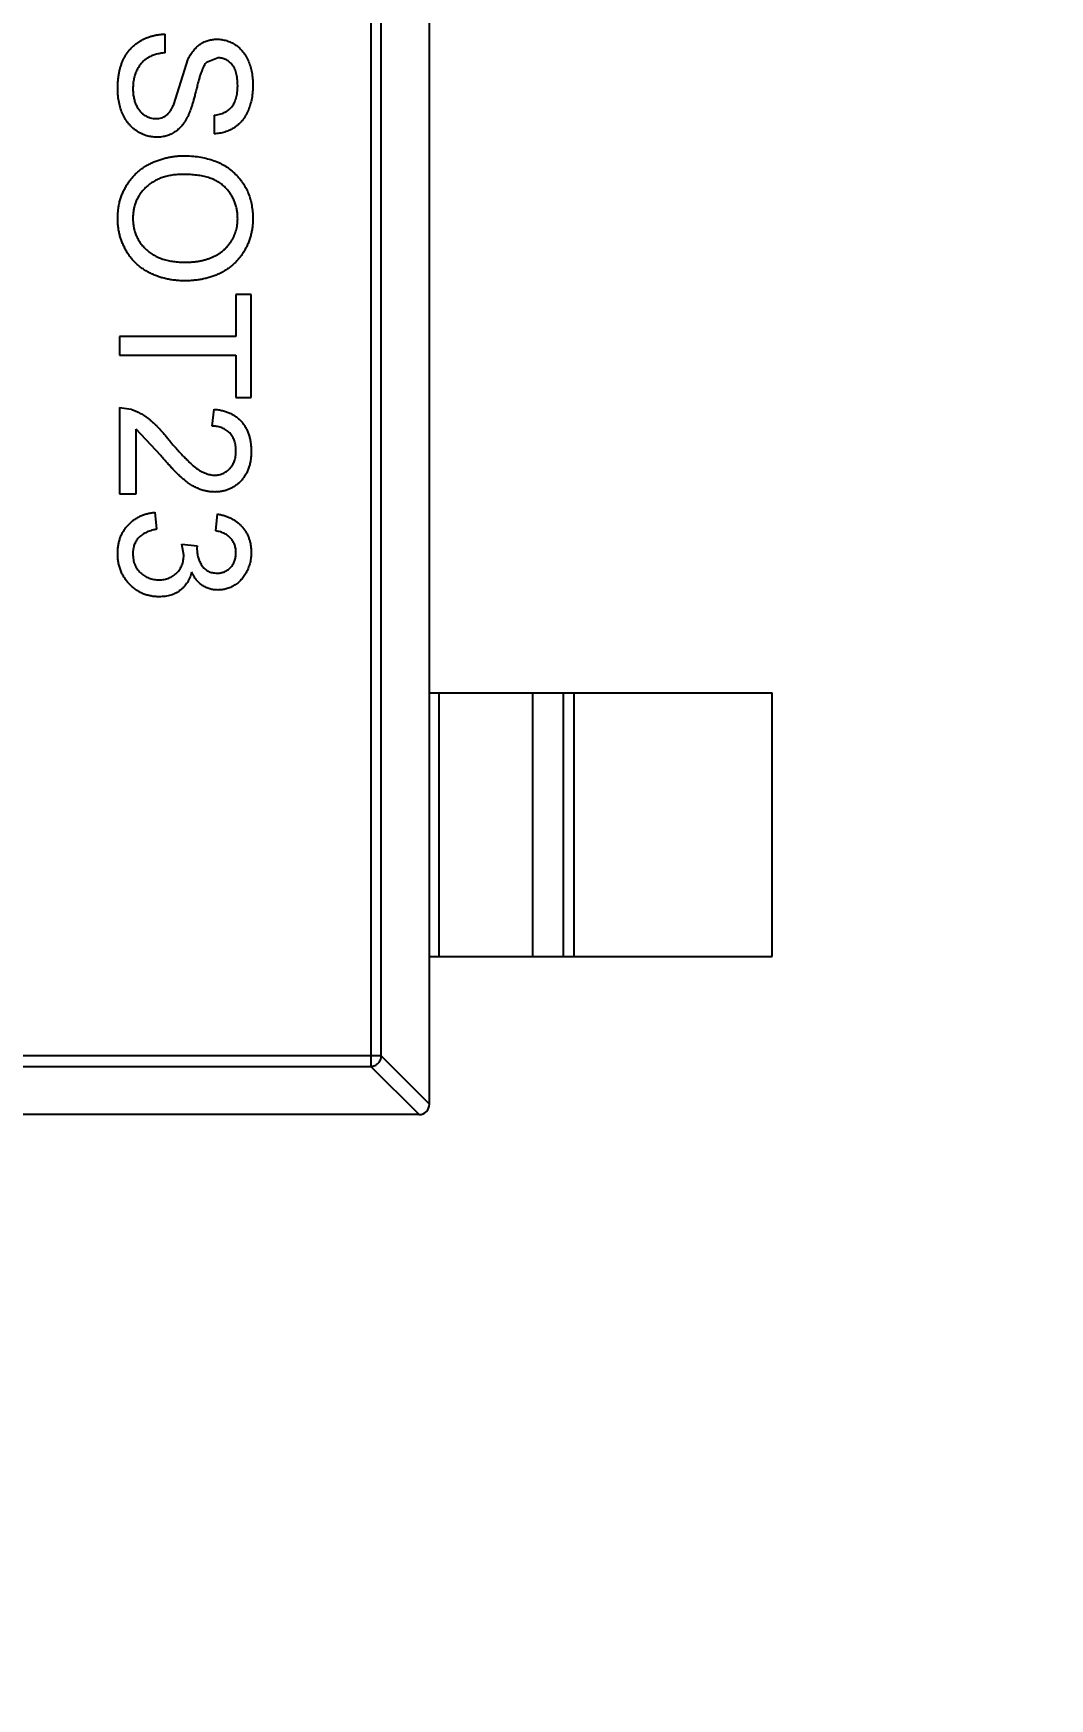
# Model space of a CAD drawing. Header units: inches. Extents: x 398 to 599, y 40 to 151.
# Drawn here: x 558.769 to 560.697, y 82.382 to 85.542 of the extents above; entities that cross this region are included whole.
import ezdxf

# ---------------------------------------------------------------- set-up
doc = ezdxf.new("R2010")
doc.units = ezdxf.units.IN
doc.header["$LTSCALE"] = 1.21
doc.header["$MEASUREMENT"] = 0
doc.header["$PDMODE"] = 3
doc.header["$PDSIZE"] = 0.3125
doc.layers.get('0').update_dxf_attribs({"linetype": 'CONTINUOUS'})
doc.layers.get('Defpoints').update_dxf_attribs({"linetype": 'CONTINUOUS'})
doc.layers.add('DIM', color=3, linetype='CONTINUOUS')
doc.styles.get("Standard").update_dxf_attribs({"font": 'txt', "width": 0.8})
doc.dimstyles.get("Standard").update_dxf_attribs({"dimtxt": 0.15625, "dimasz": 0.1875, "dimexe": 0.125, "dimexo": 0.0625, "dimgap": 0.09, "dimtad": 0, "dimtih": 1, "dimtoh": 1, "dimzin": 4, "dimdsep": 46, "dimtxsty": 'Standard', "dimblk": '_FILLED', "dimblk1": '_FILLED', "dimblk2": '_FILLED', "dimcen": 0.09, "dimazin": 1, "dimtp": 0.01, "dimtm": 0.01, "dimtfac": 1, "dimtofl": 0, "dimtmove": 0, "dimatfit": 3, "dimldrblk": '_FILLED', "dimfxl": 1, "dimtolj": 1, "dimtzin": 4, "dimarcsym": 0})

# ---------------------------------------------------------------- blocks, each defined once
blk = doc.blocks.new('_FILLED')
at = {"color": 0, "linetype": 'ByBlock'}
blk.add_solid([(0, 0), (-1, 0.1667), (-1, -0.1667)], dxfattribs=at)
blk = doc.blocks.new('*D71')
at = {"layer": 'Defpoints', "color": 0}
for p in [(570.261, 87.005), (553.751, 68.4022), (553.751, 64.8591)]:
    blk.add_point(p, dxfattribs=at)
at = {"layer": 'DIM', "color": 0, "lineweight": -2}
for p, q in [((570.261, 86.9425), (570.261, 64.7341)), ((553.751, 68.3397), (553.751, 64.7341)), ((555.751, 64.8591), (559.2494, 64.8591)), ((568.261, 64.8591), (564.7627, 64.8591))]:
    blk.add_line(p, q, dxfattribs=at)
at = {"layer": 'DIM', "color": 0, "lineweight": -2, "xscale": 2, "yscale": 2, "zscale": 2, "rotation": 180}
blk.add_blockref('_FILLED', (553.751, 64.8591), dxfattribs=at)
at = {"layer": 'DIM', "color": 0, "lineweight": -2, "xscale": 2, "yscale": 2, "zscale": 2}
blk.add_blockref('_FILLED', (570.261, 64.8591), dxfattribs=at)
at = {"layer": 'DIM', "color": 0, "insert": (562.006, 64.8591), "char_height": 2, "attachment_point": 5}
blk.add_mtext('\\A1;16.51', dxfattribs=at)

msp = doc.modelspace()

# ---------------------------------------------------------------- linework, layer by layer
at = {"color": 7, "linetype": 'Continuous'}
for p, q in [((559.5205, 83.5104), (559.5205, 86.4704)), ((559.4094, 86.3989), (559.4094, 83.5818)), ((559.4291, 83.6015), (559.4291, 86.3792)), ((559.0189, 85.5048), (559.0189, 85.54)), ((559.0353, 85.4064), (559.063, 85.4935)), ((559.1194, 85.4951), (559.0973, 85.4862)), ((559.1118, 85.3862), (559.1118, 85.3509)), ((559.1535, 85.0464), (559.1535, 84.9663)), ((559.1823, 85.0464), (559.1535, 85.0464)), ((559.1823, 84.8509), (559.1823, 85.0464)), ((558.9323, 84.9663), (558.9323, 84.931)), ((559.1535, 84.9663), (558.9323, 84.9663)), ((558.9323, 84.931), (559.1535, 84.931)), ((559.1535, 84.931), (559.1535, 84.8509)), ((558.9323, 84.8317), (558.9323, 84.6682)), ((558.9323, 84.8317), (558.9546, 84.8283)), ((559.1535, 84.8509), (559.1823, 84.8509)), ((559.1086, 84.7964), (559.1118, 84.8285)), ((558.9644, 84.6682), (558.9644, 84.7905)), ((559.0108, 84.7408), (558.9644, 84.7905)), ((558.9323, 84.6682), (558.9644, 84.6682)), ((558.9996, 84.633), (559.0028, 84.6009)), ((559.115, 84.5977), (559.1182, 84.6298)), ((559.0509, 84.5724), (559.0798, 84.5691)), ((559.0543, 84.5516), (559.0509, 84.5724)), ((559.0798, 84.5691), (559.0794, 84.5644)), ((559.5205, 84.2904), (560.1705, 84.2904)), ((559.5383, 84.2904), (559.5383, 83.7904)), ((559.7165, 83.7904), (559.7165, 84.2904)), ((559.7746, 83.7904), (559.7746, 84.2904)), ((559.7944, 84.2904), (559.7944, 83.7904)), ((560.1705, 83.7904), (560.1705, 84.2904)), ((559.5205, 83.7904), (560.1705, 83.7904)), ((559.4291, 83.6015), (557.9119, 83.6015)), ((559.4291, 83.6015), (559.5205, 83.5101)), ((557.9316, 83.5818), (559.4094, 83.5818)), ((559.5008, 83.4904), (559.4094, 83.5818)), ((559.5005, 83.4904), (557.8405, 83.4904))]:
    msp.add_line(p, q, dxfattribs=at)
for centre, radius, start, end in [((553.751, 92.925), 23, 281.22586, 258.77532), ((553.751, 92.925), 22.75, 294.44334, 241.13427), ((559.5005, 83.5104), 0.02, 270, 0)]:
    msp.add_arc(centre, radius, start, end, dxfattribs=at)
for points, knots in [([(558.9291, 85.4353), (558.9291, 85.438), (558.9292, 85.4433), (558.9297, 85.4512), (558.9305, 85.4587), (558.9316, 85.4659), (558.9331, 85.4727), (558.935, 85.4792), (558.937, 85.4853), (558.9395, 85.4912), (558.9423, 85.4966), (558.9454, 85.5019), (558.9489, 85.5068), (558.9527, 85.5113), (558.9568, 85.5156), (558.9613, 85.5196), (558.9661, 85.5233), (558.9712, 85.5266), (558.9765, 85.5296), (558.982, 85.5323), (558.9878, 85.5345), (558.9937, 85.5364), (558.9997, 85.5379), (559.0059, 85.539), (559.0123, 85.5398), (559.0167, 85.5399), (559.0189, 85.54)], [0, 0, 0, 0, 0.052493, 0.102825, 0.151397, 0.198033, 0.242876, 0.285999, 0.327849, 0.368395, 0.407852, 0.446838, 0.485166, 0.523341, 0.561602, 0.59992, 0.638496, 0.677791, 0.71729, 0.756605, 0.796068, 0.835886, 0.875714, 0.916263, 0.95776, 1, 1, 1, 1]), ([(559.063, 85.4935), (559.0646, 85.4964), (559.0677, 85.5021), (559.0732, 85.5098), (559.0793, 85.5162), (559.0859, 85.5214), (559.0931, 85.5255), (559.1008, 85.5282), (559.1088, 85.5301), (559.1143, 85.5303), (559.1171, 85.5304)], [0, 0, 0, 0, 0.144805, 0.279512, 0.406394, 0.527502, 0.645393, 0.761885, 0.878942, 1, 1, 1, 1]), ([(559.1171, 85.5304), (559.1202, 85.5303), (559.1263, 85.53), (559.1354, 85.5279), (559.1441, 85.5246), (559.151, 85.5208), (559.1562, 85.5171), (559.16, 85.514), (559.1635, 85.5105), (559.1667, 85.5068), (559.1697, 85.5027), (559.1725, 85.4984), (559.1749, 85.4938), (559.1779, 85.4872), (559.181, 85.4784), (559.1836, 85.4673), (559.1852, 85.4556), (559.1854, 85.4477), (559.1855, 85.4436)], [0, 0, 0, 0, 0.074995, 0.149165, 0.223664, 0.300412, 0.33957, 0.378921, 0.418096, 0.45823, 0.498427, 0.539708, 0.582216, 0.625824, 0.715481, 0.807384, 0.901634, 1, 1, 1, 1]), ([(559.0189, 85.5048), (559.0157, 85.5044), (559.0096, 85.5036), (559.001, 85.5015), (558.9932, 85.4989), (558.9863, 85.4955), (558.9801, 85.4911), (558.9746, 85.4858), (558.9698, 85.4794), (558.9656, 85.4721), (558.9622, 85.4641), (558.9597, 85.4554), (558.9583, 85.4463), (558.9581, 85.44), (558.958, 85.4368)], [0, 0, 0, 0, 0.093796, 0.180188, 0.260363, 0.334847, 0.407093, 0.481448, 0.559271, 0.64227, 0.728586, 0.815978, 0.906035, 1, 1, 1, 1]), ([(559.1567, 85.4422), (559.1567, 85.4444), (559.1566, 85.4487), (559.156, 85.4549), (559.1552, 85.4607), (559.154, 85.466), (559.1525, 85.4708), (559.1507, 85.4752), (559.1484, 85.4791), (559.1458, 85.4825), (559.143, 85.4855), (559.14, 85.488), (559.137, 85.4903), (559.1337, 85.492), (559.1303, 85.4935), (559.1268, 85.4944), (559.1231, 85.495), (559.1206, 85.4951), (559.1194, 85.4951)], [0, 0, 0, 0, 0.091511, 0.177143, 0.257108, 0.331198, 0.400592, 0.465625, 0.526973, 0.585443, 0.641399, 0.695044, 0.746782, 0.796959, 0.847545, 0.897439, 0.947649, 1, 1, 1, 1]), ([(559.0973, 85.4862), (559.0965, 85.4853), (559.0949, 85.4834), (559.0927, 85.4798), (559.0906, 85.4754), (559.0884, 85.4701), (559.0862, 85.4639), (559.0839, 85.4568), (559.0817, 85.4489), (559.0795, 85.4403), (559.0774, 85.4316), (559.0752, 85.4233), (559.0732, 85.4157), (559.0712, 85.4088), (559.0692, 85.4026), (559.0673, 85.3971), (559.0656, 85.3922), (559.0643, 85.3892), (559.0637, 85.3879)], [0, 0, 0, 0, 0.032743, 0.07241, 0.119611, 0.174673, 0.237345, 0.308352, 0.38763, 0.474784, 0.563332, 0.645136, 0.720203, 0.789134, 0.851497, 0.907331, 0.956969, 1, 1, 1, 1]), ([(559.0033, 85.3445), (559, 85.3446), (558.9935, 85.3449), (558.984, 85.3471), (558.9747, 85.3506), (558.9674, 85.3547), (558.9617, 85.3586), (558.9577, 85.3619), (558.954, 85.3655), (558.9504, 85.3694), (558.9471, 85.3736), (558.9441, 85.3781), (558.9413, 85.3829), (558.9379, 85.3897), (558.9343, 85.3988), (558.9314, 85.4104), (558.9294, 85.4226), (558.9292, 85.431), (558.9291, 85.4353)], [0, 0, 0, 0, 0.074816, 0.148535, 0.223872, 0.301297, 0.340894, 0.38034, 0.420127, 0.45995, 0.500831, 0.541907, 0.584439, 0.62808, 0.717267, 0.80786, 0.901925, 1, 1, 1, 1]), ([(558.958, 85.4368), (558.958, 85.434), (558.9581, 85.4285), (558.9593, 85.4205), (558.9611, 85.413), (558.9637, 85.4061), (558.9669, 85.3999), (558.9708, 85.3945), (558.9751, 85.3898), (558.9801, 85.3862), (558.9853, 85.3833), (558.9906, 85.3812), (558.9961, 85.38), (558.9998, 85.3798), (559.0016, 85.3798)], [0, 0, 0, 0, 0.105584, 0.205868, 0.300947, 0.393002, 0.480949, 0.562874, 0.641461, 0.717742, 0.791772, 0.862716, 0.931777, 1, 1, 1, 1]), ([(559.1855, 85.4436), (559.1854, 85.4392), (559.1852, 85.4305), (559.1836, 85.4179), (559.1807, 85.4062), (559.1776, 85.397), (559.1744, 85.3902), (559.1719, 85.3854), (559.169, 85.3809), (559.1658, 85.3767), (559.1625, 85.3728), (559.1588, 85.3692), (559.1549, 85.3659), (559.1493, 85.362), (559.1419, 85.3578), (559.1324, 85.3541), (559.1223, 85.3516), (559.1153, 85.3512), (559.1118, 85.3509)], [0, 0, 0, 0, 0.100475, 0.195644, 0.286083, 0.372983, 0.415026, 0.456052, 0.495939, 0.535566, 0.574087, 0.612519, 0.651081, 0.689513, 0.766237, 0.84235, 0.919974, 1, 1, 1, 1]), ([(559.1118, 85.3862), (559.1136, 85.3864), (559.1171, 85.3868), (559.1222, 85.3879), (559.1269, 85.3894), (559.1313, 85.3912), (559.1353, 85.3934), (559.139, 85.3959), (559.1423, 85.3988), (559.1454, 85.4021), (559.1481, 85.4057), (559.1504, 85.4097), (559.1523, 85.4142), (559.1539, 85.419), (559.1552, 85.4242), (559.1561, 85.4299), (559.1565, 85.4359), (559.1566, 85.4401), (559.1567, 85.4422)], [0, 0, 0, 0, 0.067155, 0.131403, 0.192732, 0.251253, 0.307704, 0.362699, 0.417778, 0.472304, 0.527873, 0.58523, 0.645057, 0.707952, 0.774434, 0.84494, 0.920404, 1, 1, 1, 1]), ([(559.0016, 85.3798), (559.0034, 85.3798), (559.0069, 85.38), (559.0121, 85.3811), (559.0168, 85.3831), (559.0212, 85.3858), (559.0253, 85.3895), (559.0291, 85.3941), (559.0325, 85.3999), (559.0344, 85.4041), (559.0353, 85.4064)], [0, 0, 0, 0, 0.117768, 0.230176, 0.339843, 0.450625, 0.566943, 0.696021, 0.839438, 1, 1, 1, 1]), ([(559.0637, 85.3879), (559.0629, 85.3861), (559.0613, 85.3825), (559.0585, 85.3775), (559.0556, 85.3729), (559.0526, 85.3686), (559.0493, 85.3647), (559.0459, 85.3611), (559.0423, 85.3579), (559.0385, 85.3551), (559.0346, 85.3526), (559.0306, 85.3504), (559.0264, 85.3486), (559.0221, 85.3471), (559.0176, 85.346), (559.0129, 85.3451), (559.0082, 85.3446), (559.0049, 85.3445), (559.0033, 85.3445)], [0, 0, 0, 0, 0.074931, 0.147078, 0.216364, 0.282503, 0.346688, 0.408836, 0.469262, 0.528432, 0.587001, 0.644416, 0.702189, 0.759767, 0.81849, 0.877633, 0.93802, 1, 1, 1, 1]), ([(558.9291, 85.1907), (558.9292, 85.1935), (558.9292, 85.1992), (558.9301, 85.2076), (558.9314, 85.2158), (558.9332, 85.2238), (558.9356, 85.2315), (558.9386, 85.239), (558.942, 85.2463), (558.9459, 85.2533), (558.9503, 85.2599), (558.9551, 85.2662), (558.9603, 85.2721), (558.966, 85.2775), (558.9719, 85.2826), (558.9783, 85.2872), (558.985, 85.2914), (558.9922, 85.2951), (558.9995, 85.2984), (559.007, 85.3013), (559.0145, 85.3038), (559.0222, 85.3057), (559.03, 85.3073), (559.0379, 85.3084), (559.0459, 85.3092), (559.0513, 85.3092), (559.054, 85.3092)], [0, 0, 0, 0, 0.044697, 0.088534, 0.131409, 0.173814, 0.215715, 0.257247, 0.298848, 0.340604, 0.382029, 0.42297, 0.463632, 0.504048, 0.544591, 0.584964, 0.626265, 0.667979, 0.709943, 0.751382, 0.792619, 0.833948, 0.875008, 0.916446, 0.957907, 1, 1, 1, 1]), ([(559.054, 85.3092), (559.059, 85.3092), (559.0688, 85.309), (559.083, 85.3074), (559.0964, 85.3048), (559.1089, 85.3012), (559.1207, 85.2965), (559.1316, 85.2909), (559.1416, 85.284), (559.1507, 85.2763), (559.1589, 85.2677), (559.1661, 85.2585), (559.1721, 85.2486), (559.177, 85.2382), (559.1808, 85.2271), (559.1835, 85.2154), (559.1852, 85.2032), (559.1854, 85.1948), (559.1855, 85.1905)], [0, 0, 0, 0, 0.075226, 0.146575, 0.2145, 0.27953, 0.342403, 0.403496, 0.463762, 0.523864, 0.583252, 0.641302, 0.698898, 0.756295, 0.814628, 0.874325, 0.935783, 1, 1, 1, 1]), ([(559.0536, 85.274), (559.05, 85.2739), (559.043, 85.2738), (559.0327, 85.2726), (559.023, 85.2708), (559.0139, 85.2683), (559.0054, 85.2649), (558.9975, 85.2608), (558.9902, 85.256), (558.9835, 85.2504), (558.9775, 85.2443), (558.9723, 85.2378), (558.9679, 85.2309), (558.9642, 85.2236), (558.9614, 85.2159), (558.9594, 85.2079), (558.9582, 85.1995), (558.958, 85.1937), (558.958, 85.1908)], [0, 0, 0, 0, 0.075964, 0.148125, 0.217201, 0.2833, 0.347202, 0.4093, 0.470426, 0.531588, 0.591739, 0.650258, 0.707303, 0.764208, 0.821148, 0.879119, 0.938423, 1, 1, 1, 1]), ([(559.1567, 85.1903), (559.1566, 85.1931), (559.1565, 85.1987), (559.1553, 85.2068), (559.1535, 85.2147), (559.1509, 85.2223), (559.1475, 85.2295), (559.1434, 85.2364), (559.1386, 85.2431), (559.133, 85.2495), (559.1266, 85.2554), (559.119, 85.2604), (559.1105, 85.2646), (559.1011, 85.2681), (559.0906, 85.2707), (559.0791, 85.2726), (559.0667, 85.2738), (559.0581, 85.2739), (559.0536, 85.274)], [0, 0, 0, 0, 0.055943, 0.110382, 0.164048, 0.216759, 0.269601, 0.323009, 0.377581, 0.433449, 0.490922, 0.550625, 0.613117, 0.679861, 0.751358, 0.828261, 0.910795, 1, 1, 1, 1]), ([(559.0569, 85.0721), (559.0538, 85.0721), (559.0477, 85.0722), (559.0386, 85.0729), (559.0298, 85.0741), (559.0212, 85.0758), (559.0129, 85.0779), (559.0048, 85.0805), (558.997, 85.0837), (558.9895, 85.0872), (558.9823, 85.0912), (558.9755, 85.0956), (558.9692, 85.1004), (558.9633, 85.1056), (558.9578, 85.1112), (558.9529, 85.1172), (558.9483, 85.1236), (558.9443, 85.1304), (558.9408, 85.1375), (558.9377, 85.1446), (558.935, 85.152), (558.9328, 85.1594), (558.9312, 85.1671), (558.93, 85.1748), (558.9293, 85.1827), (558.9292, 85.188), (558.9291, 85.1907)], [0, 0, 0, 0, 0.04756, 0.093962, 0.139112, 0.183626, 0.227457, 0.270703, 0.313611, 0.35626, 0.398366, 0.439557, 0.480045, 0.519888, 0.559658, 0.599421, 0.639208, 0.679668, 0.72002, 0.759859, 0.79956, 0.839199, 0.878956, 0.918794, 0.959083, 1, 1, 1, 1]), ([(558.958, 85.1908), (558.958, 85.1878), (558.9582, 85.182), (558.9594, 85.1735), (558.9615, 85.1653), (558.9643, 85.1576), (558.968, 85.1503), (558.9724, 85.1433), (558.9777, 85.1368), (558.9837, 85.1307), (558.9906, 85.1252), (558.998, 85.1203), (559.0063, 85.1164), (559.0151, 85.113), (559.0247, 85.1105), (559.0349, 85.1086), (559.0458, 85.1075), (559.0533, 85.1074), (559.0572, 85.1073)], [0, 0, 0, 0, 0.061055, 0.119545, 0.176806, 0.232956, 0.288583, 0.344667, 0.401662, 0.46054, 0.520477, 0.581213, 0.643431, 0.707961, 0.775371, 0.846414, 0.921152, 1, 1, 1, 1]), ([(559.1855, 85.1905), (559.1855, 85.1877), (559.1854, 85.1821), (559.1846, 85.1738), (559.1833, 85.1657), (559.1815, 85.1579), (559.1792, 85.1502), (559.1764, 85.1427), (559.173, 85.1356), (559.1692, 85.1286), (559.1649, 85.1219), (559.1602, 85.1156), (559.155, 85.1097), (559.1496, 85.1042), (559.1436, 85.0992), (559.1373, 85.0945), (559.1305, 85.0902), (559.1234, 85.0864), (559.116, 85.083), (559.1082, 85.0801), (559.1003, 85.0776), (559.0921, 85.0756), (559.0836, 85.0741), (559.0749, 85.0729), (559.066, 85.0722), (559.06, 85.0721), (559.0569, 85.0721)], [0, 0, 0, 0, 0.043099, 0.085587, 0.126908, 0.167967, 0.20845, 0.249025, 0.289281, 0.33001, 0.370598, 0.410466, 0.450033, 0.489688, 0.529116, 0.569037, 0.609703, 0.650759, 0.692509, 0.734219, 0.776707, 0.819552, 0.863351, 0.907839, 0.953334, 1, 1, 1, 1]), ([(559.0572, 85.1073), (559.0596, 85.1073), (559.0645, 85.1074), (559.0716, 85.1079), (559.0786, 85.1086), (559.0853, 85.1097), (559.0917, 85.1112), (559.0979, 85.1129), (559.1039, 85.115), (559.1096, 85.1173), (559.1151, 85.1199), (559.1202, 85.1229), (559.125, 85.1262), (559.1295, 85.1297), (559.1337, 85.1336), (559.1376, 85.1377), (559.1411, 85.1421), (559.1444, 85.1468), (559.1473, 85.1517), (559.1498, 85.1568), (559.152, 85.162), (559.1536, 85.1674), (559.155, 85.1729), (559.156, 85.1785), (559.1566, 85.1844), (559.1566, 85.1883), (559.1567, 85.1903)], [0, 0, 0, 0, 0.050852, 0.099752, 0.147438, 0.194086, 0.239171, 0.28334, 0.326577, 0.368936, 0.410572, 0.451051, 0.490877, 0.530044, 0.568937, 0.607578, 0.64642, 0.685679, 0.724799, 0.763513, 0.802173, 0.84074, 0.879649, 0.919071, 0.959098, 1, 1, 1, 1]), ([(558.9546, 84.8283), (558.9575, 84.8273), (558.9635, 84.8251), (558.9721, 84.8207), (558.9806, 84.8156), (558.9876, 84.8106), (558.9931, 84.806), (558.9975, 84.8021), (559.0019, 84.7979), (559.0065, 84.7932), (559.0112, 84.7881), (559.016, 84.7827), (559.0209, 84.7769), (559.0242, 84.7728), (559.0258, 84.7707)], [0, 0, 0, 0, 0.100388, 0.204407, 0.310686, 0.422157, 0.480685, 0.543238, 0.6095, 0.679555, 0.753841, 0.831641, 0.913813, 1, 1, 1, 1]), ([(559.1118, 84.8285), (559.1146, 84.8281), (559.12, 84.8275), (559.1279, 84.8259), (559.1352, 84.8237), (559.1421, 84.821), (559.1484, 84.8177), (559.1543, 84.8139), (559.1596, 84.8094), (559.1644, 84.8045), (559.1686, 84.799), (559.1723, 84.7931), (559.1754, 84.7867), (559.178, 84.7799), (559.1799, 84.7727), (559.1813, 84.7649), (559.1822, 84.7568), (559.1823, 84.7512), (559.1823, 84.7483)], [0, 0, 0, 0, 0.070675, 0.137493, 0.201473, 0.262869, 0.32255, 0.380737, 0.43822, 0.495487, 0.553484, 0.611346, 0.670644, 0.731587, 0.794183, 0.859445, 0.928208, 1, 1, 1, 1]), ([(559.0258, 84.7707), (559.0285, 84.7675), (559.0337, 84.7613), (559.0415, 84.7525), (559.0487, 84.7445), (559.0554, 84.7374), (559.0617, 84.7312), (559.0674, 84.7257), (559.0727, 84.721), (559.0776, 84.7171), (559.0822, 84.7138), (559.0867, 84.7111), (559.0912, 84.7088), (559.0956, 84.7068), (559.1, 84.7053), (559.1044, 84.7043), (559.1087, 84.7036), (559.1116, 84.7035), (559.113, 84.7035)], [0, 0, 0, 0, 0.11141, 0.214526, 0.309417, 0.396087, 0.474284, 0.544374, 0.60642, 0.660582, 0.709794, 0.756451, 0.800767, 0.843168, 0.884295, 0.923885, 0.962359, 1, 1, 1, 1]), ([(559.1535, 84.749), (559.1534, 84.7508), (559.1534, 84.7542), (559.1528, 84.7592), (559.1519, 84.7639), (559.1506, 84.7683), (559.1489, 84.7725), (559.1468, 84.7764), (559.1444, 84.7801), (559.1416, 84.7834), (559.1385, 84.7865), (559.1351, 84.7891), (559.1314, 84.7913), (559.1274, 84.7932), (559.1231, 84.7946), (559.1185, 84.7957), (559.1136, 84.7962), (559.1103, 84.7964), (559.1086, 84.7964)], [0, 0, 0, 0, 0.070696, 0.138358, 0.20337, 0.2657, 0.327256, 0.386512, 0.445858, 0.505173, 0.56378, 0.622343, 0.680824, 0.739795, 0.800801, 0.864239, 0.930631, 1, 1, 1, 1]), ([(559.1133, 84.6714), (559.1108, 84.6715), (559.1059, 84.6716), (559.0985, 84.6727), (559.0912, 84.6745), (559.0838, 84.677), (559.0765, 84.6803), (559.0689, 84.6845), (559.0613, 84.6898), (559.0547, 84.6948), (559.0493, 84.6995), (559.0448, 84.7036), (559.04, 84.7084), (559.0348, 84.7137), (559.0293, 84.7197), (559.0233, 84.7261), (559.0172, 84.7333), (559.0129, 84.7382), (559.0108, 84.7408)], [0, 0, 0, 0, 0.057945, 0.116018, 0.174826, 0.234683, 0.296827, 0.364061, 0.436192, 0.51426, 0.556976, 0.604856, 0.657675, 0.715751, 0.77884, 0.847501, 0.921228, 1, 1, 1, 1]), ([(559.113, 84.7035), (559.1144, 84.7035), (559.1172, 84.7036), (559.1212, 84.7042), (559.1251, 84.7051), (559.1288, 84.7066), (559.1323, 84.7083), (559.1356, 84.7105), (559.1388, 84.7131), (559.1418, 84.7161), (559.1446, 84.7193), (559.1469, 84.7229), (559.149, 84.7266), (559.1507, 84.7306), (559.1519, 84.7349), (559.1528, 84.7394), (559.1534, 84.7442), (559.1534, 84.7474), (559.1535, 84.749)], [0, 0, 0, 0, 0.061762, 0.121174, 0.179421, 0.236843, 0.294322, 0.353191, 0.412721, 0.474522, 0.537057, 0.599591, 0.662367, 0.725246, 0.790316, 0.857724, 0.927232, 1, 1, 1, 1]), ([(559.1823, 84.7483), (559.1823, 84.7455), (559.1822, 84.7398), (559.1812, 84.7316), (559.1797, 84.7239), (559.1775, 84.7166), (559.1747, 84.7097), (559.1713, 84.7034), (559.1673, 84.6975), (559.1626, 84.6921), (559.1575, 84.6873), (559.1521, 84.683), (559.1463, 84.6795), (559.1404, 84.6764), (559.134, 84.6742), (559.1274, 84.6726), (559.1204, 84.6716), (559.1157, 84.6715), (559.1133, 84.6714)], [0, 0, 0, 0, 0.074712, 0.145539, 0.213339, 0.278615, 0.342094, 0.40389, 0.465063, 0.526577, 0.587328, 0.64638, 0.704345, 0.761672, 0.819418, 0.878039, 0.937796, 1, 1, 1, 1]), ([(558.9291, 84.5552), (558.9292, 84.5578), (558.9293, 84.563), (558.9303, 84.5705), (558.9317, 84.5778), (558.9339, 84.5847), (558.9366, 84.5912), (558.9401, 84.5974), (558.9441, 84.6033), (558.9487, 84.6087), (558.9537, 84.6138), (558.9592, 84.6183), (558.9651, 84.6221), (558.9713, 84.6255), (558.9778, 84.6283), (558.9848, 84.6304), (558.9921, 84.632), (558.9971, 84.6327), (558.9996, 84.633)], [0, 0, 0, 0, 0.067794, 0.133464, 0.196934, 0.258481, 0.319787, 0.380431, 0.44099, 0.502867, 0.564806, 0.625526, 0.685604, 0.746041, 0.807347, 0.869717, 0.93379, 1, 1, 1, 1]), ([(559.1182, 84.6298), (559.1207, 84.6293), (559.1256, 84.6283), (559.1326, 84.6263), (559.1392, 84.6238), (559.1453, 84.6209), (559.151, 84.6176), (559.1563, 84.6138), (559.1612, 84.6096), (559.1656, 84.605), (559.1696, 84.6), (559.173, 84.5947), (559.1759, 84.589), (559.1782, 84.5831), (559.1801, 84.5769), (559.1814, 84.5704), (559.1822, 84.5636), (559.1823, 84.559), (559.1823, 84.5566)], [0, 0, 0, 0, 0.071036, 0.139343, 0.204958, 0.268332, 0.330129, 0.390664, 0.450861, 0.510587, 0.570374, 0.629455, 0.687994, 0.747581, 0.807839, 0.870034, 0.93381, 1, 1, 1, 1]), ([(559.0028, 84.6009), (559.0009, 84.6005), (558.9972, 84.5997), (558.9918, 84.5981), (558.9869, 84.5964), (558.9824, 84.5943), (558.9783, 84.5923), (558.9746, 84.5899), (558.9713, 84.5873), (558.9685, 84.5846), (558.966, 84.5816), (558.9638, 84.5783), (558.962, 84.5749), (558.9606, 84.5711), (558.9594, 84.5672), (558.9585, 84.563), (558.958, 84.5586), (558.958, 84.5556), (558.958, 84.554)], [0, 0, 0, 0, 0.082566, 0.15976, 0.233155, 0.301356, 0.365752, 0.426437, 0.484185, 0.539549, 0.593156, 0.647048, 0.701446, 0.757, 0.81384, 0.873058, 0.934963, 1, 1, 1, 1]), ([(559.1535, 84.5556), (559.1534, 84.5583), (559.1532, 84.5635), (559.1513, 84.5709), (559.1483, 84.5776), (559.1447, 84.5826), (559.1413, 84.5861), (559.1385, 84.5886), (559.1353, 84.5907), (559.1318, 84.5926), (559.128, 84.5943), (559.124, 84.5957), (559.1196, 84.5969), (559.1166, 84.5974), (559.115, 84.5977)], [0, 0, 0, 0, 0.127797, 0.246795, 0.362284, 0.477652, 0.536237, 0.59559, 0.656344, 0.719085, 0.784349, 0.852876, 0.924551, 1, 1, 1, 1]), ([(559.0075, 84.4727), (559.0049, 84.4728), (558.9996, 84.4729), (558.9918, 84.474), (558.9843, 84.4759), (558.9772, 84.4784), (558.9703, 84.4817), (558.9638, 84.4858), (558.9576, 84.4906), (558.9518, 84.496), (558.9465, 84.502), (558.9418, 84.5084), (558.9379, 84.5153), (558.9347, 84.5225), (558.9322, 84.5301), (558.9304, 84.5381), (558.9293, 84.5465), (558.9292, 84.5523), (558.9291, 84.5552)], [0, 0, 0, 0, 0.063503, 0.124805, 0.18492, 0.244376, 0.303775, 0.364133, 0.425376, 0.488388, 0.551743, 0.61386, 0.67564, 0.737737, 0.800417, 0.864658, 0.930985, 1, 1, 1, 1]), ([(558.958, 84.554), (558.958, 84.5522), (558.958, 84.5487), (558.9588, 84.5435), (558.9599, 84.5385), (558.9615, 84.5339), (558.9635, 84.5296), (558.966, 84.5255), (558.9689, 84.5217), (558.9722, 84.5182), (558.9759, 84.515), (558.9798, 84.5123), (558.984, 84.51), (558.9883, 84.508), (558.9929, 84.5066), (558.9977, 84.5055), (559.0027, 84.5048), (559.0061, 84.5048), (559.0078, 84.5048)], [0, 0, 0, 0, 0.069461, 0.135658, 0.19962, 0.261651, 0.322053, 0.38234, 0.443223, 0.50493, 0.56682, 0.6276, 0.687476, 0.747351, 0.808174, 0.870133, 0.933721, 1, 1, 1, 1]), ([(559.0078, 84.5048), (559.0095, 84.5048), (559.0127, 84.5049), (559.0174, 84.5055), (559.0219, 84.5065), (559.0262, 84.508), (559.0303, 84.5099), (559.0342, 84.5121), (559.0378, 84.5148), (559.0412, 84.5179), (559.0443, 84.5213), (559.047, 84.525), (559.0492, 84.5289), (559.0511, 84.533), (559.0526, 84.5373), (559.0536, 84.5419), (559.0542, 84.5467), (559.0543, 84.55), (559.0543, 84.5516)], [0, 0, 0, 0, 0.067051, 0.13118, 0.193722, 0.254499, 0.314763, 0.375117, 0.436023, 0.498297, 0.560571, 0.621619, 0.681973, 0.742853, 0.804272, 0.867473, 0.932273, 1, 1, 1, 1]), ([(559.0794, 84.5644), (559.0795, 84.5615), (559.0797, 84.5557), (559.0816, 84.5473), (559.0845, 84.5393), (559.0879, 84.5331), (559.0912, 84.5286), (559.0941, 84.5257), (559.0972, 84.5231), (559.1007, 84.5211), (559.1045, 84.5194), (559.1087, 84.5184), (559.1131, 84.5177), (559.1161, 84.5176), (559.1177, 84.5176)], [0, 0, 0, 0, 0.129789, 0.254605, 0.378435, 0.50292, 0.565018, 0.624848, 0.683448, 0.742765, 0.802757, 0.86522, 0.930779, 1, 1, 1, 1]), ([(559.1177, 84.5176), (559.119, 84.5176), (559.1215, 84.5176), (559.1251, 84.5182), (559.1286, 84.519), (559.1319, 84.5202), (559.135, 84.5217), (559.1379, 84.5236), (559.1408, 84.5257), (559.1434, 84.5282), (559.1458, 84.5309), (559.1478, 84.5339), (559.1496, 84.537), (559.151, 84.5404), (559.1521, 84.5439), (559.1529, 84.5477), (559.1534, 84.5516), (559.1535, 84.5543), (559.1535, 84.5556)], [0, 0, 0, 0, 0.065093, 0.127304, 0.188122, 0.247131, 0.306077, 0.365678, 0.426103, 0.487841, 0.550317, 0.611805, 0.672737, 0.734883, 0.79768, 0.862475, 0.929775, 1, 1, 1, 1]), ([(559.1823, 84.5566), (559.1822, 84.5534), (559.182, 84.547), (559.1804, 84.5375), (559.1776, 84.5285), (559.1739, 84.52), (559.1693, 84.5121), (559.1638, 84.5051), (559.1575, 84.4991), (559.1504, 84.4943), (559.1429, 84.4904), (559.1351, 84.4875), (559.127, 84.4858), (559.1215, 84.4856), (559.1188, 84.4855)], [0, 0, 0, 0, 0.092054, 0.181008, 0.26913, 0.357137, 0.443549, 0.526433, 0.607453, 0.688385, 0.767854, 0.845531, 0.922529, 1, 1, 1, 1]), ([(559.0692, 84.5196), (559.0687, 84.5178), (559.0679, 84.5143), (559.066, 84.5093), (559.0639, 84.5045), (559.0614, 84.5), (559.0585, 84.4959), (559.0554, 84.492), (559.0518, 84.4884), (559.0479, 84.4852), (559.0438, 84.4822), (559.0394, 84.4797), (559.0347, 84.4775), (559.0298, 84.4757), (559.0246, 84.4744), (559.0191, 84.4734), (559.0134, 84.4728), (559.0095, 84.4727), (559.0075, 84.4727)], [0, 0, 0, 0, 0.065828, 0.128938, 0.190858, 0.251186, 0.310974, 0.37005, 0.429672, 0.489507, 0.549975, 0.610075, 0.670915, 0.732909, 0.796711, 0.861825, 0.929892, 1, 1, 1, 1]), ([(559.1188, 84.4855), (559.1162, 84.4856), (559.1111, 84.4858), (559.1036, 84.4875), (559.0965, 84.4903), (559.0897, 84.494), (559.0835, 84.4988), (559.078, 84.5048), (559.0731, 84.5117), (559.0705, 84.517), (559.0692, 84.5196)], [0, 0, 0, 0, 0.121951, 0.240787, 0.35855, 0.479066, 0.601519, 0.727551, 0.859932, 1, 1, 1, 1]), ([(559.4094, 83.5818), (559.4119, 83.5819), (559.417, 83.583), (559.4234, 83.5874), (559.4278, 83.5939), (559.429, 83.5989), (559.4291, 83.6015)], [0, 0, 0, 0, 0.249032, 0.5, 0.750968, 1, 1, 1, 1])]:
    msp.add_open_spline(points, degree=3, knots=knots, dxfattribs=at)

# ---------------------------------------------------------------- dimensions: what is measured, and where the dimension line sits
at = {"layer": 'DIM'}
dim = msp.add_linear_dim(base=(553.751, 64.8591), p1=(570.261, 87.005), p2=(553.751, 68.4022), dimstyle='Standard', override={"dimtxt": 2, "dimasz": 2, "dimtih": 0, "dimtoh": 0, "dimzin": 0, "dimcen": 0.198, "dimadec": 0, "dimazin": 0, "dimtp": 0, "dimtm": 0, "dimtdec": 4, "dimtzin": 0}, dxfattribs=at)
dim.commit()
dim.dimension.update_dxf_attribs({"geometry": '*D71', "text_midpoint": (562.006, 64.8591)})

doc.saveas('drawing.dxf')
